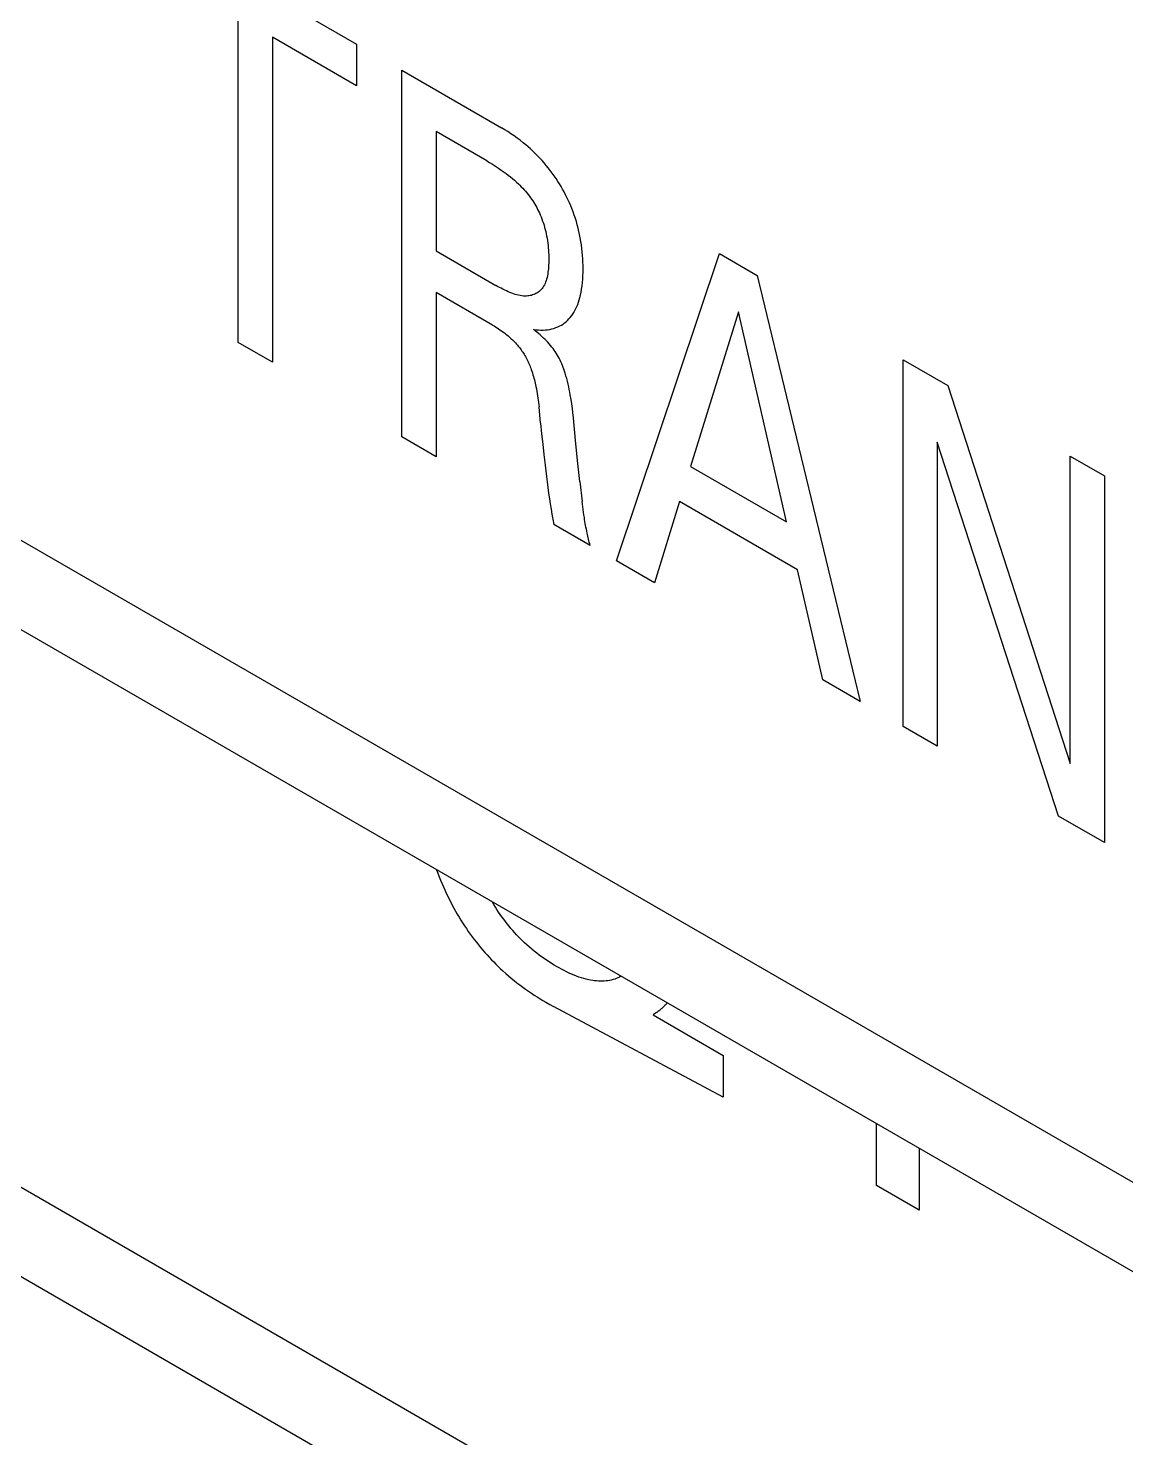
# Model space of a CAD drawing. Extents: x 0 to 420, y 0 to 297.
# Drawn here: x 175.12 to 179.27, y 114.29 to 119.63 of the extents above; entities that cross this region are included whole.
import ezdxf

# ---------------------------------------------------------------- set-up
doc = ezdxf.new("R2010")
doc.units = 0
doc.header["$LTSCALE"] = 23.1
doc.layers.add('40000_ISO', color=7, linetype='CONTINUOUS')

msp = doc.modelspace()

# ---------------------------------------------------------------- linework, layer by layer
at = {"layer": '40000_ISO', "color": 7, "linetype": 'CONTINUOUS'}
for p, q in [((190.5088, 108.7845), (166.8206, 122.4606)), ((190.7159, 108.3267), (167.0277, 122.0028)), ((175.5933, 120.0086), (176.3599, 119.566)), ((175.9117, 118.4367), (175.9117, 119.6674)), ((176.3599, 119.4086), (176.0416, 119.5924)), ((176.0416, 119.5924), (176.0416, 118.3617)), ((176.3599, 119.566), (176.3599, 119.4086)), ((176.5309, 118.0792), (176.5309, 119.4673)), ((176.5309, 119.4673), (176.9091, 119.2489)), ((176.8526, 119.1241), (176.6608, 119.2349)), ((176.6608, 119.2349), (176.6608, 118.7834)), ((176.9209, 119.242), (176.9091, 119.2489)), ((176.9327, 119.2347), (176.9209, 119.242)), ((176.9444, 119.227), (176.9327, 119.2347)), ((176.9561, 119.219), (176.9444, 119.227)), ((176.9678, 119.2106), (176.9561, 119.219)), ((176.9795, 119.2019), (176.9678, 119.2106)), ((176.9911, 119.1927), (176.9795, 119.2019)), ((177.0002, 119.1852), (176.9911, 119.1927)), ((177.0093, 119.1774), (177.0002, 119.1852)), ((177.0183, 119.1693), (177.0093, 119.1774)), ((177.0272, 119.161), (177.0183, 119.1693)), ((177.0361, 119.1525), (177.0272, 119.161)), ((176.8526, 119.1241), (176.8636, 119.1177)), ((176.8636, 119.1177), (176.8747, 119.111)), ((176.8747, 119.111), (176.8857, 119.104)), ((177.0448, 119.1436), (177.0361, 119.1525)), ((177.0535, 119.1346), (177.0448, 119.1436)), ((177.062, 119.1252), (177.0535, 119.1346)), ((177.07, 119.1161), (177.062, 119.1252)), ((177.0778, 119.1068), (177.07, 119.1161)), ((177.0856, 119.0972), (177.0778, 119.1068)), ((176.8857, 119.104), (176.8967, 119.0968)), ((176.8967, 119.0968), (176.9077, 119.0893)), ((176.9077, 119.0893), (176.9187, 119.0815)), ((176.9187, 119.0815), (176.9265, 119.0757)), ((176.9265, 119.0757), (176.9343, 119.0698)), ((176.9343, 119.0698), (176.942, 119.0637)), ((176.942, 119.0637), (176.9497, 119.0573)), ((176.9497, 119.0573), (176.9574, 119.0508)), ((177.0932, 119.0874), (177.0856, 119.0972)), ((177.1006, 119.0774), (177.0932, 119.0874)), ((177.1078, 119.0673), (177.1006, 119.0774)), ((177.1149, 119.0569), (177.1078, 119.0673)), ((177.1218, 119.0464), (177.1149, 119.0569)), ((176.9574, 119.0508), (176.965, 119.044)), ((176.965, 119.044), (176.9725, 119.037)), ((176.9725, 119.037), (176.978, 119.0317)), ((176.978, 119.0317), (176.9834, 119.0263)), ((176.9834, 119.0263), (176.9887, 119.0207)), ((176.9887, 119.0207), (176.994, 119.015)), ((176.994, 119.015), (176.9992, 119.0091)), ((176.9992, 119.0091), (177.0043, 119.0031)), ((177.0043, 119.0031), (177.0092, 118.9969)), ((177.128, 119.0366), (177.1218, 119.0464)), ((177.134, 119.0266), (177.128, 119.0366)), ((177.1398, 119.0165), (177.134, 119.0266)), ((177.1455, 119.0063), (177.1398, 119.0165)), ((177.1509, 118.996), (177.1455, 119.0063)), ((177.0092, 118.9969), (177.0141, 118.9906)), ((177.0141, 118.9906), (177.0184, 118.9846)), ((177.0184, 118.9846), (177.0227, 118.9786)), ((177.0227, 118.9786), (177.0268, 118.9724)), ((177.0268, 118.9724), (177.0307, 118.9662)), ((177.0307, 118.9662), (177.0346, 118.9598)), ((177.0346, 118.9598), (177.0383, 118.9534)), ((177.0383, 118.9534), (177.0419, 118.9469)), ((177.0419, 118.9469), (177.0454, 118.9403)), ((177.1561, 118.9856), (177.1509, 118.996)), ((177.1612, 118.9752), (177.1561, 118.9856)), ((177.166, 118.9647), (177.1612, 118.9752)), ((177.1705, 118.9541), (177.166, 118.9647)), ((177.1749, 118.9435), (177.1705, 118.9541)), ((177.0454, 118.9403), (177.0487, 118.9336)), ((177.0487, 118.9336), (177.0519, 118.927)), ((177.0519, 118.927), (177.0549, 118.9202)), ((177.0549, 118.9202), (177.0582, 118.9123)), ((177.0582, 118.9123), (177.0614, 118.9043)), ((177.0614, 118.9043), (177.0643, 118.8962)), ((177.0643, 118.8962), (177.067, 118.8882)), ((177.1796, 118.9312), (177.1749, 118.9435)), ((177.1841, 118.9188), (177.1796, 118.9312)), ((177.1882, 118.9065), (177.1841, 118.9188)), ((177.192, 118.8941), (177.1882, 118.9065)), ((177.1955, 118.8818), (177.192, 118.8941)), ((177.067, 118.8882), (177.0695, 118.8802)), ((177.0695, 118.8802), (177.0718, 118.8722)), ((177.0718, 118.8722), (177.074, 118.8642)), ((177.074, 118.8642), (177.0759, 118.8563)), ((177.0759, 118.8563), (177.0777, 118.8484)), ((177.0777, 118.8484), (177.0793, 118.8405)), ((177.0793, 118.8405), (177.081, 118.8313)), ((177.1988, 118.8695), (177.1955, 118.8818)), ((177.2017, 118.8573), (177.1988, 118.8695)), ((177.2044, 118.8451), (177.2017, 118.8573)), ((177.2068, 118.833), (177.2044, 118.8451)), ((177.081, 118.8313), (177.0825, 118.8221)), ((177.0825, 118.8221), (177.0838, 118.8131)), ((177.0838, 118.8131), (177.0848, 118.8041)), ((177.0848, 118.8041), (177.0857, 118.7952)), ((177.0857, 118.7952), (177.0864, 118.7863)), ((177.0864, 118.7863), (177.0869, 118.7775)), ((177.2091, 118.8194), (177.2068, 118.833)), ((177.2112, 118.8059), (177.2091, 118.8194)), ((177.2129, 118.7925), (177.2112, 118.8059)), ((177.2144, 118.7792), (177.2129, 118.7925)), ((176.6608, 118.7834), (176.8869, 118.6528)), ((177.0869, 118.7775), (177.0872, 118.7688)), ((177.0872, 118.737), (177.0869, 118.7299)), ((177.0872, 118.7688), (177.0874, 118.7601)), ((177.0874, 118.7442), (177.0872, 118.737)), ((177.0874, 118.7601), (177.0875, 118.7515)), ((177.0875, 118.7515), (177.0874, 118.7442)), ((177.2155, 118.7661), (177.2144, 118.7792)), ((177.2163, 118.7531), (177.2155, 118.7661)), ((177.2169, 118.7402), (177.2163, 118.7531)), ((177.2173, 118.7275), (177.2169, 118.7402)), ((177.3439, 117.6098), (177.7336, 118.7729)), ((177.7336, 118.7729), (177.8763, 118.6905)), ((177.0808, 118.6829), (177.0792, 118.6768)), ((177.0822, 118.6892), (177.0808, 118.6829)), ((177.0834, 118.6956), (177.0822, 118.6892)), ((177.0844, 118.7022), (177.0834, 118.6956)), ((177.0852, 118.709), (177.0844, 118.7022)), ((177.0859, 118.7158), (177.0852, 118.709)), ((177.0865, 118.7228), (177.0859, 118.7158)), ((177.0869, 118.7299), (177.0865, 118.7228)), ((177.2161, 118.6758), (177.2168, 118.6886)), ((177.2168, 118.6886), (177.2172, 118.7016)), ((177.2172, 118.7016), (177.2174, 118.7148)), ((177.2174, 118.7148), (177.2173, 118.7275)), ((177.8763, 118.6905), (178.266, 117.0775)), ((176.8748, 118.5024), (176.6608, 118.626)), ((176.6608, 118.626), (176.6608, 118.0042)), ((176.8936, 118.649), (176.8869, 118.6528)), ((176.9003, 118.6453), (176.8936, 118.649)), ((176.907, 118.6417), (176.9003, 118.6453)), ((176.9137, 118.6382), (176.907, 118.6417)), ((176.9205, 118.6348), (176.9137, 118.6382)), ((176.9272, 118.6316), (176.9205, 118.6348)), ((176.9339, 118.6286), (176.9272, 118.6316)), ((176.9406, 118.6258), (176.9339, 118.6286)), ((176.9472, 118.6232), (176.9406, 118.6258)), ((177.0461, 118.626), (177.0424, 118.6236)), ((177.0497, 118.6286), (177.0461, 118.626)), ((177.0531, 118.6315), (177.0497, 118.6286)), ((177.0564, 118.6346), (177.0531, 118.6315)), ((177.0595, 118.6379), (177.0564, 118.6346)), ((177.0625, 118.6414), (177.0595, 118.6379)), ((177.0652, 118.6452), (177.0625, 118.6414)), ((177.0681, 118.6498), (177.0652, 118.6452)), ((177.0708, 118.6547), (177.0681, 118.6498)), ((177.0732, 118.6599), (177.0708, 118.6547)), ((177.0755, 118.6653), (177.0732, 118.6599)), ((177.0774, 118.671), (177.0755, 118.6653)), ((177.0792, 118.6768), (177.0774, 118.671)), ((177.2076, 118.6152), (177.21, 118.6268)), ((177.21, 118.6268), (177.212, 118.6387)), ((177.212, 118.6387), (177.2137, 118.6508)), ((177.2137, 118.6508), (177.2151, 118.6632)), ((177.2151, 118.6632), (177.2161, 118.6758)), ((176.9539, 118.6209), (176.9472, 118.6232)), ((176.9604, 118.6188), (176.9539, 118.6209)), ((176.9669, 118.6169), (176.9604, 118.6188)), ((176.9734, 118.6154), (176.9669, 118.6169)), ((176.9797, 118.6141), (176.9734, 118.6154)), ((176.986, 118.6132), (176.9797, 118.6141)), ((176.9922, 118.6125), (176.986, 118.6132)), ((176.9983, 118.6123), (176.9922, 118.6125)), ((177.0032, 118.6124), (176.9983, 118.6123)), ((177.0079, 118.6127), (177.0032, 118.6124)), ((177.0126, 118.6132), (177.0079, 118.6127)), ((177.0172, 118.614), (177.0126, 118.6132)), ((177.0217, 118.615), (177.0172, 118.614)), ((177.026, 118.6163), (177.0217, 118.615)), ((177.0303, 118.6177), (177.026, 118.6163)), ((177.0345, 118.6195), (177.0303, 118.6177)), ((177.0385, 118.6214), (177.0345, 118.6195)), ((177.0424, 118.6236), (177.0385, 118.6214)), ((177.1904, 118.5648), (177.1939, 118.5725)), ((177.1939, 118.5725), (177.1972, 118.5806)), ((177.1972, 118.5806), (177.2002, 118.5889)), ((177.2002, 118.5889), (177.2029, 118.5974)), ((177.2029, 118.5974), (177.2054, 118.6062)), ((177.2054, 118.6062), (177.2076, 118.6152)), ((177.1533, 118.5153), (177.1587, 118.5203)), ((177.1587, 118.5203), (177.164, 118.5255)), ((177.164, 118.5255), (177.169, 118.5311)), ((177.169, 118.5311), (177.1737, 118.5371)), ((177.1737, 118.5371), (177.1782, 118.5433)), ((177.1782, 118.5433), (177.1825, 118.5501)), ((177.1825, 118.5501), (177.1866, 118.5573)), ((177.1866, 118.5573), (177.1904, 118.5648)), ((177.8056, 118.5523), (177.6239, 117.9676)), ((177.988, 117.7574), (177.8056, 118.5523)), ((176.8748, 118.5024), (176.8804, 118.4991)), ((176.8804, 118.4991), (176.886, 118.4957)), ((176.886, 118.4957), (176.8915, 118.4922)), ((176.8915, 118.4922), (176.8971, 118.4886)), ((176.8971, 118.4886), (176.9027, 118.4849)), ((176.9027, 118.4849), (176.9082, 118.481)), ((176.9082, 118.481), (176.9138, 118.477)), ((176.9138, 118.477), (176.9193, 118.4729)), ((176.9193, 118.4729), (176.9248, 118.4686)), ((176.9248, 118.4686), (176.929, 118.4652)), ((176.929, 118.4652), (176.9332, 118.4617)), ((177.036, 118.4809), (177.0296, 118.4858)), ((177.0296, 118.4858), (177.0389, 118.4846)), ((177.0425, 118.4757), (177.036, 118.4809)), ((177.0389, 118.4846), (177.0481, 118.4838)), ((177.049, 118.4704), (177.0425, 118.4757)), ((177.0481, 118.4838), (177.0572, 118.4835)), ((177.0554, 118.465), (177.049, 118.4704)), ((177.0572, 118.4835), (177.0661, 118.4836)), ((177.0661, 118.4836), (177.0746, 118.484)), ((177.0746, 118.484), (177.083, 118.4849)), ((177.083, 118.4849), (177.0913, 118.4863)), ((177.0913, 118.4863), (177.0993, 118.488)), ((177.0993, 118.488), (177.1071, 118.4901)), ((177.1071, 118.4901), (177.1147, 118.4927)), ((177.1147, 118.4927), (177.122, 118.4957)), ((177.122, 118.4957), (177.1292, 118.4991)), ((177.1292, 118.4991), (177.1355, 118.5027)), ((177.1355, 118.5027), (177.1417, 118.5065)), ((177.1417, 118.5065), (177.1476, 118.5108)), ((177.1476, 118.5108), (177.1533, 118.5153)), ((176.0416, 118.3617), (175.9117, 118.4367)), ((176.9332, 118.4617), (176.9373, 118.4582)), ((176.9373, 118.4582), (176.9415, 118.4545)), ((176.9415, 118.4545), (176.9455, 118.4508)), ((176.9455, 118.4508), (176.9496, 118.4469)), ((176.9496, 118.4469), (176.9536, 118.4429)), ((176.9536, 118.4429), (176.9576, 118.4389)), ((176.9576, 118.4389), (176.9615, 118.4347)), ((176.9615, 118.4347), (176.9654, 118.4304)), ((176.9654, 118.4304), (176.9685, 118.4268)), ((176.9685, 118.4268), (176.9716, 118.4232)), ((176.9716, 118.4232), (176.9746, 118.4195)), ((176.9746, 118.4195), (176.9776, 118.4158)), ((176.9776, 118.4158), (176.9805, 118.412)), ((176.9805, 118.412), (176.9833, 118.4081)), ((177.0618, 118.4593), (177.0554, 118.465)), ((177.0681, 118.4534), (177.0618, 118.4593)), ((177.0735, 118.4482), (177.0681, 118.4534)), ((177.0789, 118.4428), (177.0735, 118.4482)), ((177.0841, 118.4372), (177.0789, 118.4428)), ((177.0893, 118.4314), (177.0841, 118.4372)), ((177.0943, 118.4255), (177.0893, 118.4314)), ((177.0993, 118.4193), (177.0943, 118.4255)), ((177.1036, 118.4137), (177.0993, 118.4193)), ((177.1078, 118.4079), (177.1036, 118.4137)), ((176.9833, 118.4081), (176.9861, 118.4041)), ((176.9861, 118.4041), (176.9889, 118.4001)), ((176.9889, 118.4001), (176.9915, 118.3961)), ((176.9915, 118.3961), (176.9941, 118.392)), ((176.9941, 118.392), (176.9966, 118.3878)), ((176.9966, 118.3878), (176.9993, 118.3831)), ((176.9993, 118.3831), (177.0019, 118.3784)), ((177.0019, 118.3784), (177.0044, 118.3736)), ((177.0044, 118.3736), (177.0068, 118.3688)), ((177.0068, 118.3688), (177.0091, 118.3639)), ((177.0091, 118.3639), (177.0113, 118.3591)), ((177.0113, 118.3591), (177.0134, 118.3541)), ((177.1119, 118.402), (177.1078, 118.4079)), ((177.1158, 118.396), (177.1119, 118.402)), ((177.1196, 118.3898), (177.1158, 118.396)), ((177.1231, 118.3836), (177.1196, 118.3898)), ((177.1268, 118.3768), (177.1231, 118.3836)), ((177.1302, 118.37), (177.1268, 118.3768)), ((177.1334, 118.3631), (177.1302, 118.37)), ((177.1364, 118.3561), (177.1334, 118.3631)), ((178.4295, 116.9831), (178.4295, 118.3711)), ((178.4295, 118.3711), (178.5984, 118.2736)), ((177.0134, 118.3541), (177.0155, 118.3492)), ((177.0155, 118.3492), (177.0174, 118.3443)), ((177.0174, 118.3443), (177.0193, 118.3393)), ((177.0193, 118.3393), (177.0211, 118.3344)), ((177.0211, 118.3344), (177.0234, 118.3278)), ((177.0234, 118.3278), (177.0256, 118.3213)), ((177.0256, 118.3213), (177.0277, 118.3147)), ((177.0277, 118.3147), (177.0296, 118.3082)), ((177.0296, 118.3082), (177.0314, 118.3016)), ((177.1393, 118.3491), (177.1364, 118.3561)), ((177.1419, 118.342), (177.1393, 118.3491)), ((177.1445, 118.335), (177.1419, 118.342)), ((177.1469, 118.3279), (177.1445, 118.335)), ((177.1492, 118.3208), (177.1469, 118.3279)), ((177.1524, 118.3103), (177.1492, 118.3208)), ((177.1553, 118.2999), (177.1524, 118.3103)), ((177.0314, 118.3016), (177.0331, 118.2951)), ((177.0331, 118.2951), (177.0348, 118.2886)), ((177.0348, 118.2886), (177.0363, 118.2822)), ((177.0363, 118.2822), (177.0377, 118.2757)), ((177.0377, 118.2757), (177.0391, 118.2693)), ((177.0391, 118.2693), (177.0408, 118.2606)), ((177.0408, 118.2606), (177.0424, 118.2519)), ((177.0424, 118.2519), (177.0439, 118.2433)), ((177.158, 118.2895), (177.1553, 118.2999)), ((177.1606, 118.2792), (177.158, 118.2895)), ((177.1629, 118.2689), (177.1606, 118.2792)), ((177.165, 118.2586), (177.1629, 118.2689)), ((177.1671, 118.2484), (177.165, 118.2586)), ((178.5984, 118.2736), (179.0622, 116.8421)), ((177.0439, 118.2433), (177.0452, 118.2347)), ((177.0452, 118.2347), (177.0465, 118.2262)), ((177.0465, 118.2262), (177.0476, 118.2177)), ((177.0476, 118.2177), (177.0486, 118.2092)), ((177.0486, 118.2092), (177.0496, 118.2008)), ((177.0496, 118.2008), (177.0505, 118.1924)), ((177.1689, 118.2383), (177.1671, 118.2484)), ((177.1718, 118.221), (177.1689, 118.2383)), ((177.1744, 118.2038), (177.1718, 118.221)), ((177.1767, 118.1867), (177.1744, 118.2038)), ((177.0565, 118.1309), (177.0505, 118.1924)), ((177.1787, 118.1697), (177.1767, 118.1867)), ((177.1806, 118.1528), (177.1787, 118.1697)), ((177.1824, 118.1359), (177.1806, 118.1528)), ((177.0565, 118.1309), (177.0605, 118.0913)), ((177.1851, 118.1083), (177.1824, 118.1359)), ((177.1903, 118.0531), (177.1851, 118.1083)), ((176.6608, 118.0042), (176.5309, 118.0792)), ((177.0605, 118.0913), (177.0646, 118.0516)), ((177.0646, 118.0516), (177.0689, 118.0119)), ((177.1979, 117.9779), (177.1903, 118.0531)), ((178.5587, 118.0595), (178.5587, 116.9085)), ((179.0171, 116.6439), (178.5587, 118.0595)), ((177.0689, 118.0119), (177.0734, 117.972)), ((179.0622, 116.8421), (179.0622, 118.0059)), ((179.0622, 118.0059), (179.1914, 117.9313)), ((177.0734, 117.972), (177.0759, 117.9509)), ((177.0759, 117.9509), (177.0785, 117.9297)), ((177.2053, 117.9102), (177.1979, 117.9779)), ((177.6239, 117.9676), (177.988, 117.7574)), ((177.0785, 117.9297), (177.0812, 117.9084)), ((177.0812, 117.9084), (177.084, 117.8871)), ((177.084, 117.8871), (177.0869, 117.8658)), ((177.2053, 117.9102), (177.2138, 117.8349)), ((179.1914, 117.9313), (179.1914, 116.5432)), ((177.0869, 117.8658), (177.09, 117.8444)), ((177.09, 117.8444), (177.0929, 117.8252)), ((177.0929, 117.8252), (177.096, 117.806)), ((177.2151, 117.8248), (177.2138, 117.8349)), ((177.2164, 117.8146), (177.2151, 117.8248)), ((177.5822, 117.8343), (177.4879, 117.5267)), ((178.029, 117.5763), (177.5822, 117.8343)), ((177.096, 117.806), (177.0993, 117.7867)), ((177.0993, 117.7867), (177.1027, 117.7674)), ((177.2177, 117.8045), (177.2164, 117.8146)), ((177.2191, 117.7943), (177.2177, 117.8045)), ((177.2206, 117.784), (177.2191, 117.7943)), ((177.2222, 117.7738), (177.2206, 117.784)), ((177.2233, 117.7665), (177.2222, 117.7738)), ((177.1027, 117.7674), (177.1063, 117.748)), ((177.2443, 117.6683), (177.1063, 117.748)), ((177.2245, 117.7592), (177.2233, 117.7665)), ((177.2257, 117.7518), (177.2245, 117.7592)), ((177.227, 117.7445), (177.2257, 117.7518)), ((177.2283, 117.7371), (177.227, 117.7445)), ((177.2297, 117.7297), (177.2283, 117.7371)), ((177.2312, 117.7223), (177.2297, 117.7297)), ((177.2327, 117.7149), (177.2312, 117.7223)), ((177.2339, 117.7091), (177.2327, 117.7149)), ((177.2352, 117.7034), (177.2339, 117.7091)), ((177.2366, 117.6975), (177.2352, 117.7034)), ((177.238, 117.6917), (177.2366, 117.6975)), ((177.2395, 117.6859), (177.238, 117.6917)), ((177.241, 117.6801), (177.2395, 117.6859)), ((177.2426, 117.6742), (177.241, 117.6801)), ((177.2443, 117.6683), (177.2426, 117.6742)), ((177.4879, 117.5267), (177.3439, 117.6098)), ((178.1246, 117.1591), (178.029, 117.5763)), ((178.266, 117.0775), (178.1246, 117.1591)), ((178.5587, 116.9085), (178.4295, 116.9831)), ((179.1914, 116.5432), (179.0171, 116.6439)), ((196.5192, 102.8648), (172.831, 116.5409)), ((176.6625, 116.4402), (176.6674, 116.427)), ((176.6674, 116.427), (176.6726, 116.4138)), ((176.6726, 116.4138), (176.6779, 116.4006)), ((176.6779, 116.4006), (176.6835, 116.3875)), ((176.6835, 116.3875), (176.6886, 116.3758)), ((176.6886, 116.3758), (176.6938, 116.3641)), ((176.6938, 116.3641), (176.6992, 116.3524)), ((176.6992, 116.3524), (176.7048, 116.3408)), ((176.7048, 116.3408), (176.7105, 116.3292)), ((176.7105, 116.3292), (176.7163, 116.3177)), ((176.7163, 116.3177), (176.7223, 116.3063)), ((176.7223, 116.3063), (176.7285, 116.2949)), ((176.7285, 116.2949), (176.7348, 116.2836)), ((176.7348, 116.2836), (176.7412, 116.2724)), ((176.8797, 116.3084), (176.8741, 116.3179)), ((176.8855, 116.299), (176.8797, 116.3084)), ((176.8914, 116.2897), (176.8855, 116.299)), ((176.8975, 116.2805), (176.8914, 116.2897)), ((176.9038, 116.2713), (176.8975, 116.2805)), ((176.7412, 116.2724), (176.7478, 116.2612)), ((176.7478, 116.2612), (176.7545, 116.2502)), ((176.7545, 116.2502), (176.7614, 116.2393)), ((176.7614, 116.2393), (176.7684, 116.2284)), ((176.7684, 116.2284), (176.7755, 116.2177)), ((176.9102, 116.2621), (176.9038, 116.2713)), ((176.9168, 116.2531), (176.9102, 116.2621)), ((176.9235, 116.2443), (176.9168, 116.2531)), ((176.9303, 116.2355), (176.9235, 116.2443)), ((176.9372, 116.227), (176.9303, 116.2355)), ((176.9443, 116.2185), (176.9372, 116.227)), ((176.7755, 116.2177), (176.7828, 116.2072)), ((176.7828, 116.2072), (176.7902, 116.1967)), ((176.7902, 116.1967), (176.7977, 116.1864)), ((176.7977, 116.1864), (176.8054, 116.1762)), ((176.8054, 116.1762), (176.8132, 116.1662)), ((176.9514, 116.2103), (176.9443, 116.2185)), ((176.9586, 116.2021), (176.9514, 116.2103)), ((176.9659, 116.1942), (176.9586, 116.2021)), ((176.9732, 116.1864), (176.9659, 116.1942)), ((176.9807, 116.1788), (176.9732, 116.1864)), ((176.9882, 116.1714), (176.9807, 116.1788)), ((176.9958, 116.1641), (176.9882, 116.1714)), ((176.8132, 116.1662), (176.821, 116.1563)), ((176.821, 116.1563), (176.829, 116.1465)), ((176.829, 116.1465), (176.8371, 116.1369)), ((176.8371, 116.1369), (176.8453, 116.1275)), ((176.8453, 116.1275), (176.8536, 116.1182)), ((176.8536, 116.1182), (176.862, 116.1091)), ((177.0048, 116.1557), (176.9958, 116.1641)), ((177.0139, 116.1476), (177.0048, 116.1557)), ((177.0231, 116.1398), (177.0139, 116.1476)), ((177.0324, 116.1322), (177.0231, 116.1398)), ((177.0417, 116.1248), (177.0324, 116.1322)), ((177.051, 116.1177), (177.0417, 116.1248)), ((177.0604, 116.1108), (177.051, 116.1177)), ((196.7263, 102.407), (173.0381, 116.0831)), ((176.862, 116.1091), (176.8704, 116.1001)), ((176.8704, 116.1001), (176.879, 116.0913)), ((176.879, 116.0913), (176.8876, 116.0827)), ((176.8876, 116.0827), (176.8962, 116.0742)), ((176.8962, 116.0742), (176.9049, 116.0659)), ((176.9049, 116.0659), (176.9137, 116.0578)), ((177.0698, 116.1041), (177.0604, 116.1108)), ((177.0792, 116.0977), (177.0698, 116.1041)), ((177.0887, 116.0915), (177.0792, 116.0977)), ((177.0981, 116.0855), (177.0887, 116.0915)), ((177.1076, 116.0797), (177.0981, 116.0855)), ((177.1171, 116.0741), (177.1076, 116.0797)), ((177.1266, 116.0688), (177.1171, 116.0741)), ((177.1361, 116.0636), (177.1266, 116.0688)), ((176.9137, 116.0578), (176.9243, 116.0483)), ((176.9243, 116.0483), (176.9349, 116.039)), ((176.9349, 116.039), (176.9456, 116.03)), ((176.9456, 116.03), (176.9563, 116.0213)), ((176.9563, 116.0213), (176.9671, 116.0127)), ((176.9671, 116.0127), (176.9779, 116.0044)), ((177.1456, 116.0586), (177.1361, 116.0636)), ((177.155, 116.0539), (177.1456, 116.0586)), ((177.1645, 116.0495), (177.155, 116.0539)), ((177.1739, 116.0452), (177.1645, 116.0495)), ((177.1833, 116.0413), (177.1739, 116.0452)), ((177.1926, 116.0376), (177.1833, 116.0413)), ((177.2019, 116.0343), (177.1926, 116.0376)), ((177.2112, 116.0312), (177.2019, 116.0343)), ((177.2204, 116.0284), (177.2112, 116.0312)), ((177.2295, 116.026), (177.2204, 116.0284)), ((177.2386, 116.0239), (177.2295, 116.026)), ((177.2461, 116.0224), (177.2386, 116.0239)), ((177.2537, 116.0212), (177.2461, 116.0224)), ((177.2611, 116.0202), (177.2537, 116.0212)), ((177.2685, 116.0195), (177.2611, 116.0202)), ((177.2758, 116.019), (177.2685, 116.0195)), ((177.283, 116.0188), (177.2758, 116.019)), ((177.2902, 116.0188), (177.283, 116.0188)), ((177.2972, 116.0191), (177.2902, 116.0188)), ((177.3042, 116.0197), (177.2972, 116.0191)), ((177.311, 116.0206), (177.3042, 116.0197)), ((177.3177, 116.0217), (177.311, 116.0206)), ((177.3243, 116.0231), (177.3177, 116.0217)), ((177.3308, 116.0248), (177.3243, 116.0231)), ((177.3371, 116.0267), (177.3308, 116.0248)), ((177.3432, 116.0289), (177.3371, 116.0267)), ((177.3491, 116.0314), (177.3432, 116.0289)), ((177.3549, 116.0341), (177.3491, 116.0314)), ((177.3606, 116.0371), (177.3549, 116.0341)), ((176.9779, 116.0044), (176.9888, 115.9964)), ((176.9888, 115.9964), (176.9997, 115.9885)), ((176.9997, 115.9885), (177.0106, 115.9809)), ((177.0106, 115.9809), (177.0215, 115.9735)), ((177.0215, 115.9735), (177.0324, 115.9662)), ((177.0324, 115.9662), (177.0434, 115.9592)), ((177.0434, 115.9592), (177.0543, 115.9524)), ((177.0543, 115.9524), (177.0653, 115.9458)), ((177.0653, 115.9458), (177.0762, 115.9394)), ((177.0762, 115.9394), (177.0917, 115.9305)), ((177.0917, 115.9305), (177.1054, 115.923)), ((177.7484, 115.5798), (177.1054, 115.923)), ((177.4981, 115.902), (177.5007, 115.9041)), ((177.5007, 115.9041), (177.5034, 115.9061)), ((177.5034, 115.9061), (177.506, 115.9082)), ((177.506, 115.9082), (177.5087, 115.9103)), ((177.5087, 115.9103), (177.5112, 115.9125)), ((177.5112, 115.9125), (177.5138, 115.9147)), ((177.5138, 115.9147), (177.5164, 115.9169)), ((177.5164, 115.9169), (177.5189, 115.9192)), ((177.5189, 115.9192), (177.5214, 115.9215)), ((177.5214, 115.9215), (177.5239, 115.9238)), ((177.5239, 115.9238), (177.5264, 115.9262)), ((177.5264, 115.9262), (177.5288, 115.9286)), ((177.5288, 115.9286), (177.5313, 115.931)), ((177.5313, 115.931), (177.5337, 115.9334)), ((177.5337, 115.9334), (177.536, 115.9359)), ((177.4954, 115.9), (177.4826, 115.8907)), ((177.4826, 115.8907), (177.7484, 115.7372)), ((177.4954, 115.9), (177.4981, 115.902)), ((177.7484, 115.7372), (177.7484, 115.5798)), ((178.3286, 115.2449), (178.3286, 115.4784)), ((178.4896, 115.3854), (178.4896, 115.1519)), ((178.4896, 115.1519), (178.3286, 115.2449))]:
    msp.add_line(p, q, dxfattribs=at)

doc.saveas('drawing.dxf')
